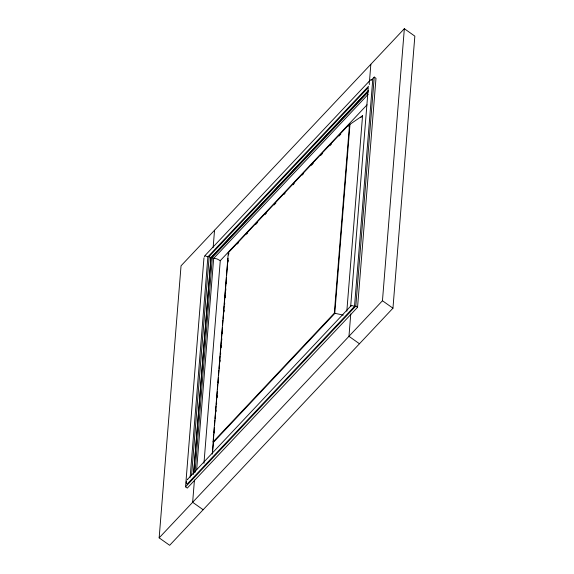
<?xml version="1.0" encoding="UTF-8"?>
<svg xmlns="http://www.w3.org/2000/svg" width="574" height="574" viewBox="0 0 574 574"><rect width="100%" height="100%" fill="white"/><g stroke="black" fill="none" stroke-linecap="round" stroke-linejoin="round"><path stroke-width="0.86" d="M159.156 537.86L181.04 265.812L404.347 28.7L414.844 36.14L392.96 308.188L169.653 545.3L159.156 537.86L382.456 300.747L404.347 28.7M371.163 80.338L374.234 77.074L375.984 78.315L357.559 307.284L187.296 488.087L185.546 486.845L203.964 257.877M190.145 477.224L207.881 256.829L368.551 86.222M191.565 475.487L209.18 256.478L368.286 87.535L350.664 306.545M193.531 474.045L210.931 257.719L368.192 90.735M193.639 474.124L211.045 257.798L368.135 90.986M194.45 479.943L192.649 502.286L203.153 509.734M195.052 472.409L212.445 256.241M213.148 247.473L214.54 230.246M196.652 469.776L213.664 258.386L368.135 94.358M203.957 463.354L220.265 260.675L367.051 104.812M213.514 442.238L213.076 441.923L228.294 252.761L349.544 124.013L349.982 124.321L334.764 313.483L213.514 442.238L212.402 453.431M212.251 454.134L213.255 441.636M213.399 439.849L213.829 434.496M213.973 432.71L214.403 427.35M214.547 425.564L214.977 420.211M215.121 418.424L216.125 405.926M216.269 404.139L217.281 391.64M217.424 389.854L217.855 384.501M217.998 382.714L218.429 377.355M218.572 375.568L219.003 370.216M219.146 368.429L220.151 355.93M220.294 354.144L221.299 341.645M221.442 339.858L222.447 327.359M222.59 325.573L223.028 320.22M223.171 318.434L224.176 305.935M224.319 304.148L225.324 291.649M225.467 289.863L226.472 277.364M226.615 275.577L228.022 258.322M214.231 433.313L214.375 431.526M215.379 419.034L215.523 417.248M215.953 411.895L216.097 410.116M216.527 404.756L216.671 402.977M217.101 397.624L217.245 395.838M218.249 383.346L218.393 381.559M219.397 369.068L219.541 367.281M219.971 361.929L220.115 360.149M220.545 354.789L220.689 353.01M221.119 347.657L221.263 345.871M221.693 340.518L221.837 338.732M222.267 333.379L222.411 331.593M223.422 319.101L223.566 317.314M223.996 311.962L224.14 310.175M224.57 304.823L224.714 303.043M225.144 297.684L225.288 295.904M225.718 290.552L225.862 288.765M226.292 283.413L226.436 281.626M227.44 269.134L227.584 267.348M228.014 261.995L228.158 260.209M228.588 254.856L228.732 253.077L228.294 252.761M213.076 441.923L334.326 313.174L349.544 124.013M346.825 311.237L362.56 115.718L349.982 124.321L348.145 126.273M350.757 313.971L348.963 336.314L359.46 343.754M369.462 81.494L370.847 64.266M186.442 481.091L186.227 482.583L187.031 484.226L354.51 306.394L372.748 79.693L371.077 79.578L369.957 80.432L204.545 256.069L204.566 256.858M185.546 486.845L355.815 306.05L374.234 77.074M228.495 254.82L228.732 253.077M369.182 81.788L369.369 84.514M368.049 92.12L212.351 257.446L213.664 258.386M237.306 243.972L238.533 242.666M246.49 234.214L247.717 232.915M255.674 224.463L257.511 222.511M264.865 214.705L266.702 212.76M274.049 204.954L275.886 203.002M283.85 194.55L285.07 193.251M293.034 184.799L294.261 183.493M302.218 175.041L303.445 173.743M311.402 165.29L313.239 163.339M320.593 155.532L322.43 153.581M329.777 145.782L331.614 143.83M338.961 136.024L340.798 134.072M360.716 117.677L362.56 115.718M187.741 479.233L187.21 479.735L351.173 305.633L351.044 306.114M214.109 258.35L216.929 258.874L220.265 260.675M205.219 255.889L207.881 256.829M351.848 305.454L354.51 306.394M343.288 315.097L334.326 313.174M382.456 300.747L392.96 308.188M355.815 306.05L357.559 307.284M209.18 256.478L210.931 257.719"/></g></svg>
